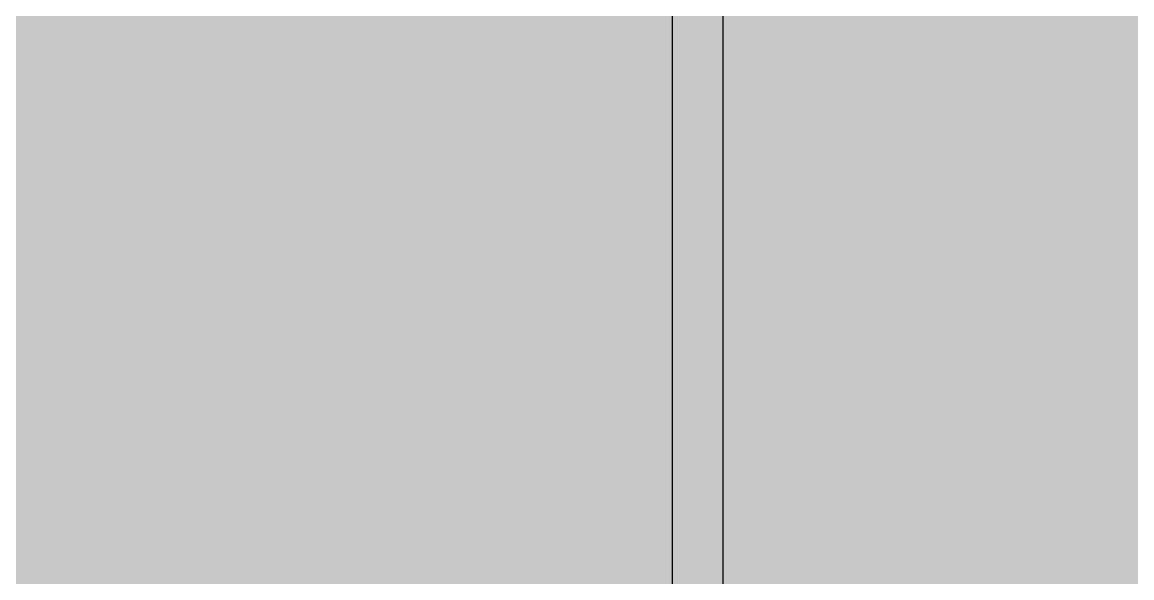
# Model space of a CAD drawing. Header units: metres. Extents: x 2773 to 296211, y -82189 to 61223.
# Drawn here: x 42835 to 44152, y 40994 to 41654 of the extents above; entities that cross this region are included whole.
import ezdxf

# ---------------------------------------------------------------- set-up
doc = ezdxf.new("R2010")
doc.units = ezdxf.units.M
doc.header["$LTSCALE"] = 0.5
doc.layers.add('KON_025', color=1, linetype='Continuous')
doc.layers.add('KON_SCHRAFF', color=1, linetype='Continuous')

msp = doc.modelspace()

# ---------------------------------------------------------------- hatches: boundary and pattern name
at = {"layer": 'KON_025', "true_color": 0x636466, "transparency": 33554582}
h = msp.add_hatch(color=251, dxfattribs=at)
h.dxf.hatch_style = 1
h.paths.add_polyline_path([(37054.52, 42743.13), (36093.81, 42879.4), (36093.81, 42702.39), (37054.52, 42566.12)])
h.paths.add_polyline_path([(37616.54, 42663.42), (37468.9, 42684.36), (37468.9, 42507.35), (37616.54, 42486.41)])
h.paths.add_polyline_path([(38113.28, 42592.96), (37968.61, 42613.48), (37968.61, 42436.47), (38113.28, 42415.95)])
h.paths.add_polyline_path([(38495.35, 42538.76), (38495.35, 42361.76), (40774.95, 42038.42), (40774.95, 42215.43)])
h.paths.add_polyline_path([(43606.81, 41813.75), (40840.03, 42206.2), (40840.03, 42029.19), (43606.81, 41636.74)])
h.paths.add_polyline_path([(43666.81, 41805.24), (43666.81, 41628.23), (46310.71, 41253.22), (46310.71, 41430.23)])
h.paths.add_polyline_path([(46788.23, 41362.5), (46662.79, 41380.29), (46662.79, 41203.28), (46788.23, 41185.49)])
at = {"layer": 'KON_SCHRAFF', "true_color": 0x636466}
h = msp.add_hatch(color=251, dxfattribs=at)
h.dxf.hatch_style = 1
h.paths.add_polyline_path([(46848.23, 41353.99), (46788.23, 41362.5), (46788.23, 38362.29), (46848.23, 38362.29)])
h.paths.add_polyline_path([(46848.23, 38362.29), (46788.23, 38362.29), (46662.79, 38362.29), (46662.79, 38302.29), (46848.23, 38302.29)])
h.paths.add_polyline_path([(46310.71, 38362.29), (38435.35, 38362.29), (38435.35, 38302.29), (45813.98, 38302.29), (46166.05, 38302.29), (46310.71, 38302.29)])
h.paths.add_polyline_path([(43666.81, 41805.24), (43606.81, 41813.75), (43606.81, 38362.29), (43666.81, 38362.29)])
h.paths.add_polyline_path([(46310.71, 41490.23), (38435.35, 42607.28), (38435.35, 42547.28), (46310.71, 41430.23)])
h.paths.add_polyline_path([(46848.23, 41413.99), (46662.79, 41440.29), (46662.79, 41380.29), (46832.74, 41356.19), (46848.23, 41353.99)])
h.paths.add_polyline_path([(40840.03, 42206.2), (40774.95, 42215.43), (40774.95, 38362.29), (40840.03, 38362.29)])
h.paths.add_polyline_path([(38495.35, 42538.76), (38435.35, 42547.28), (38435.35, 38362.29), (38495.35, 38362.29)])
h.paths.add_polyline_path([(37616.54, 42723.42), (37468.9, 42744.36), (37468.9, 42684.36), (37616.54, 42663.42)])
h.paths.add_polyline_path([(38113.28, 42652.96), (37968.61, 42673.48), (37968.61, 42613.48), (38113.28, 42592.96)])
h.paths.add_polyline_path([(37114.43, 42734.64), (37054.52, 42743.13), (37054.52, 38362.29), (37114.43, 38362.29)])
h.paths.add_polyline_path([(37114.43, 42794.64), (36033.83, 42947.91), (36033.83, 42887.91), (37114.43, 42734.64)])
h.paths.add_polyline_path([(36093.81, 42879.4), (36033.83, 42887.91), (36033.83, 38362.29), (36093.81, 38362.29)])
h.paths.add_polyline_path([(37114.43, 38362.29), (36093.81, 38362.29), (36033.83, 38362.29), (36033.83, 38302.29), (37114.43, 38302.29)])
h.paths.add_polyline_path([(37616.54, 38362.29), (37468.9, 38362.29), (37468.9, 38302.29), (37616.54, 38302.29)])
h.paths.add_polyline_path([(38113.28, 38362.29), (37968.61, 38362.29), (37968.61, 38302.29), (38113.28, 38302.29)])
at = {"layer": 'KON_SCHRAFF'}
h = msp.add_hatch(color=256, dxfattribs=at)
h.dxf.hatch_style = 1
h.set_gradient(color1=(199, 200, 202), rotation=45, name='CYLINDER')
h.paths.add_polyline_path([(37054.52, 42743.13), (36093.81, 42879.4), (36093.81, 38362.29), (37054.52, 38362.29)])
h.paths.add_polyline_path([(37468.9, 38362.29), (37616.54, 38362.29), (37616.54, 42663.42), (37468.9, 42684.36)])
h.paths.add_polyline_path([(38113.28, 42592.96), (37968.61, 42613.48), (37968.61, 38362.29), (38113.28, 38362.29)])
h.paths.add_polyline_path([(38495.35, 38362.29), (40774.95, 38362.29), (40774.95, 42215.43), (38495.35, 42538.76)])
h.paths.add_polyline_path([(40840.03, 38362.29), (43606.81, 38362.29), (43606.81, 41813.75), (40840.03, 42206.2)])
h.paths.add_polyline_path([(43666.81, 38362.29), (46310.71, 38362.29), (46310.71, 41430.23), (43666.81, 41805.24)])
h.paths.add_polyline_path([(46662.79, 38362.29), (46788.23, 38362.29), (46788.23, 41362.5), (46662.79, 41380.29)])

# ---------------------------------------------------------------- linework, layer by layer
at = {"layer": 'KON_025'}
for points in [[(43606.81, 38362.29), (43606.81, 41813.75)], [(43666.81, 38362.29), (43666.81, 41805.24)]]:
    msp.add_lwpolyline(points, dxfattribs=at)

doc.saveas('drawing.dxf')
